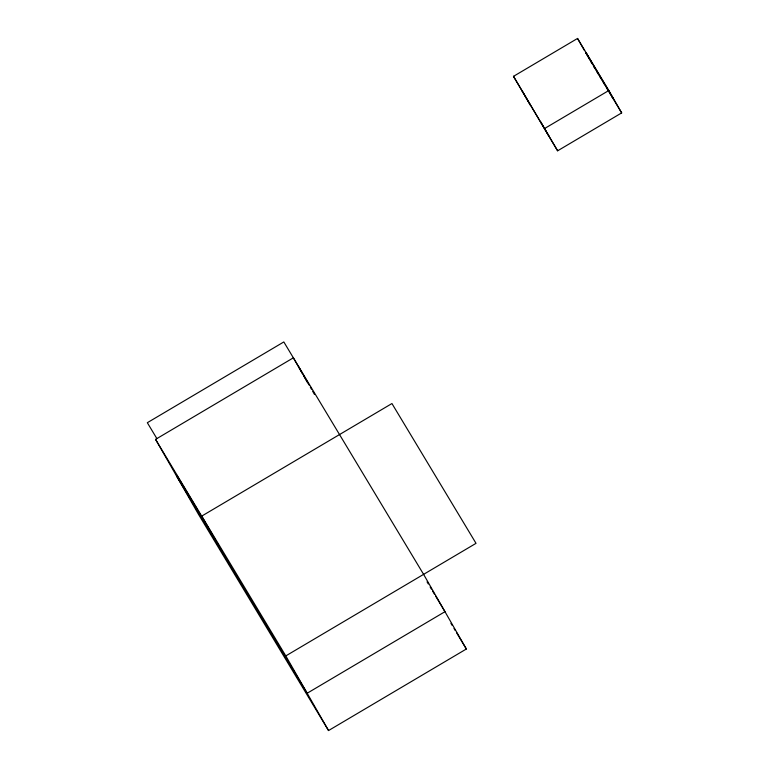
<?xml version="1.0" encoding="UTF-8"?>
<svg xmlns="http://www.w3.org/2000/svg" width="769" height="769" viewBox="0 0 769 769"><rect width="100%" height="100%" fill="white"/><g stroke="black" fill="none" stroke-linecap="round" stroke-linejoin="round"><path stroke-width="1.15" d="M513.49 76.352L577.538 38.45L608.846 90.502L621.669 112.899L557.621 150.801L513.49 76.352L557.621 150.801M544.798 128.404L608.846 90.502M156.876 438.59L147.331 422.71L283.819 341.945L423.604 574.366L466.35 649.007L328.546 730.55L198.306 514.009L155.559 439.368L293.364 357.816L302.265 373.369M328.546 730.55L285.799 655.909L476.021 543.337L391.94 403.542L201.718 516.105L223.097 553.43M595.696 69.537L600.541 77.592M601.762 79.611L602.973 81.629M604.184 83.638L606.001 86.666M607.212 88.675L613.268 98.749L585.94 52.59L592.207 63.539M590.976 61.866L592.207 63.904M593.428 65.942L595.273 69.008M597.109 72.065L598.34 74.112M600.185 77.169L601.416 79.217M602.636 81.254L604.482 84.321M606.318 87.378L607.548 89.425M609.394 92.482L610.615 94.529M611.845 96.567L621.669 112.899M427.045 581.873L428.314 583.969M430.14 587.016L431.399 589.102M432.611 591.121L434.485 594.235M435.706 596.263L444.982 611.682L307.177 693.234L176.937 476.684M450.922 623.342L452.153 625.399M454.008 628.475L455.238 630.532M456.478 632.579L466.35 649.007M155.559 439.368L285.799 655.909M593.341 65.528L594.485 67.518M577.538 38.45L584.536 50.667M585.699 52.696L589.775 59.828M540.674 121.723L549.22 136.651M521.891 90.492L530.437 105.42M298.507 366.553L309.128 385.086M310.301 387.153L311.483 389.21M312.666 391.267L314.434 394.353M303.457 375.445L307.61 382.693M196.162 507.627L176.226 474.483L202.766 519.152L196.162 507.627"/></g></svg>
